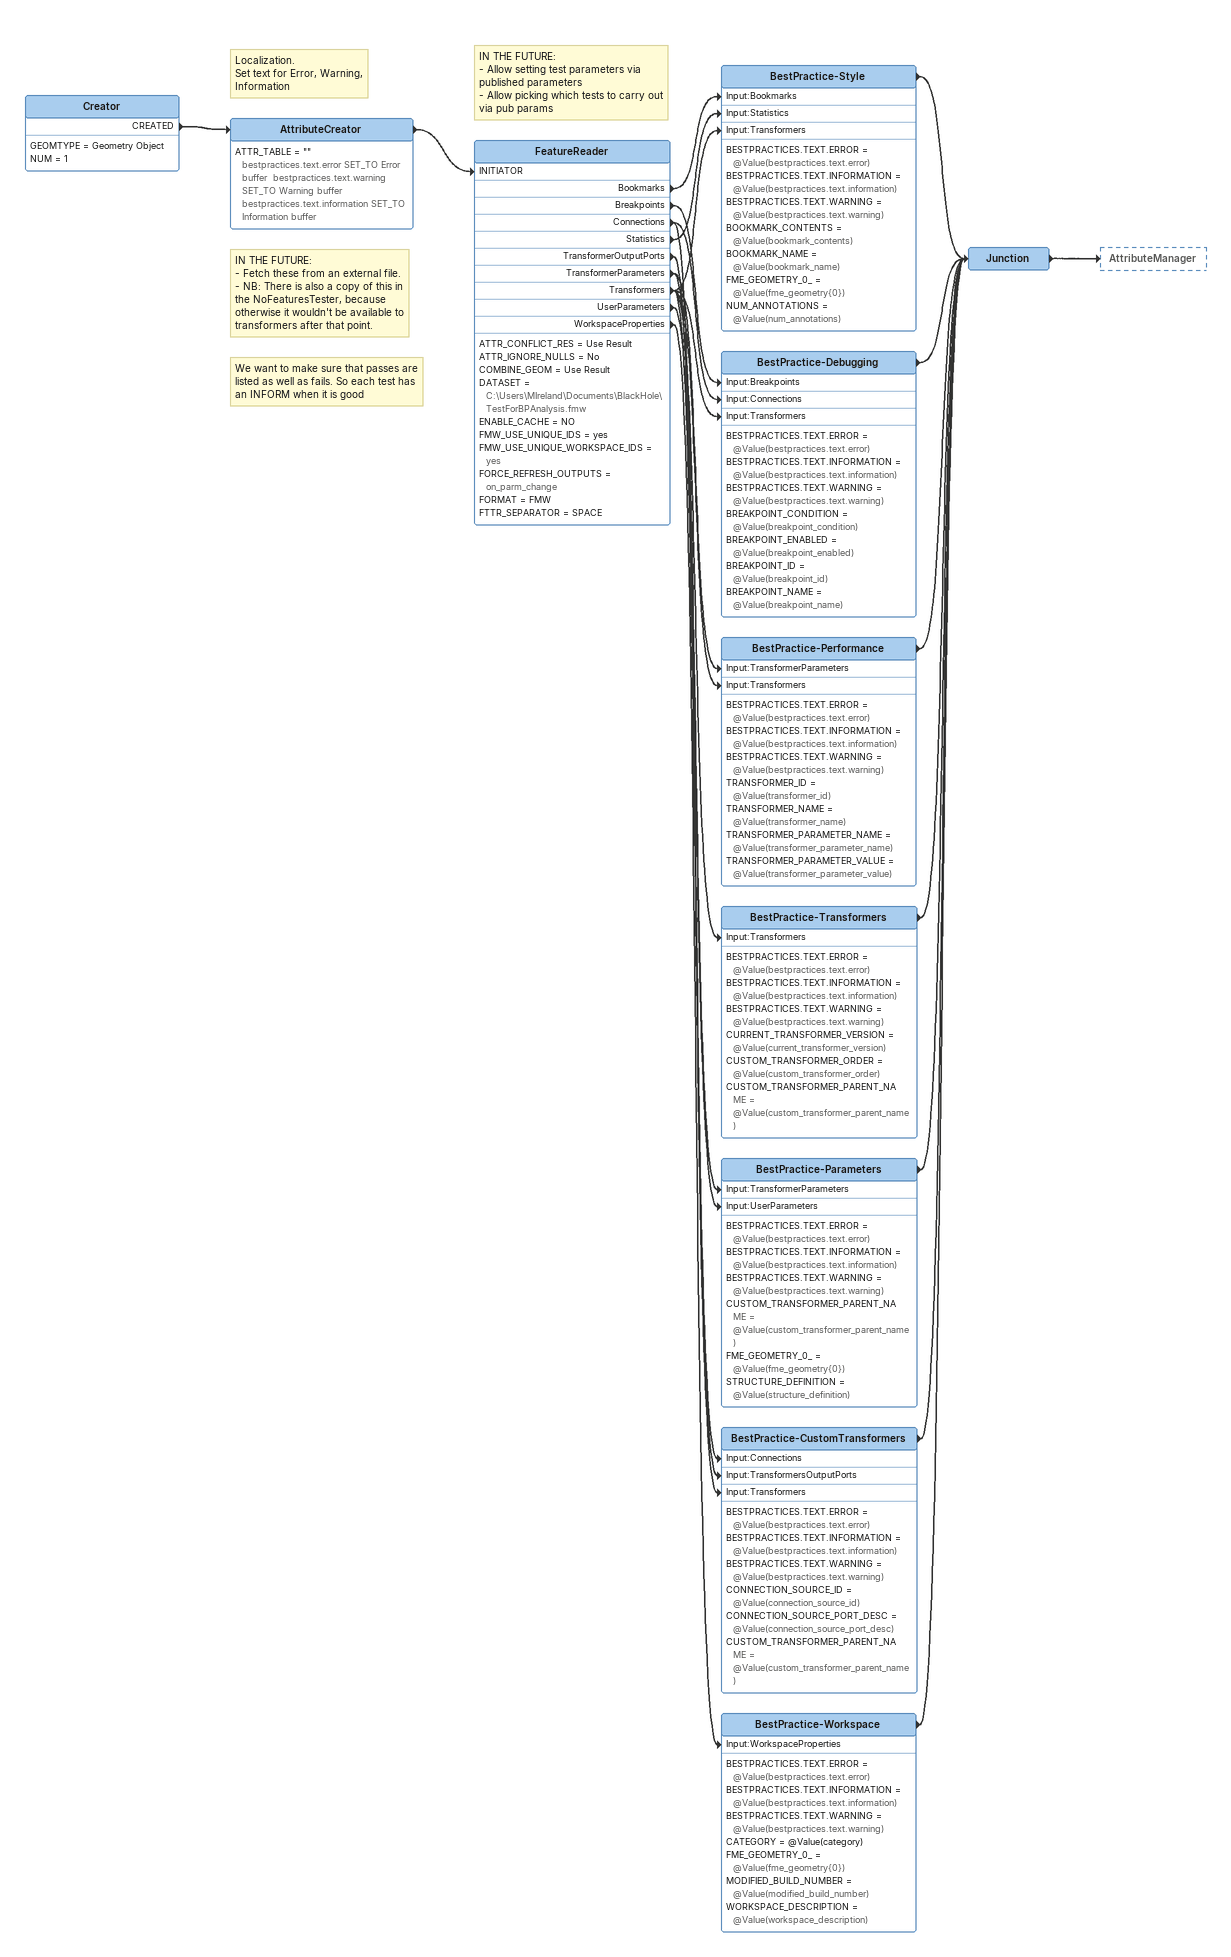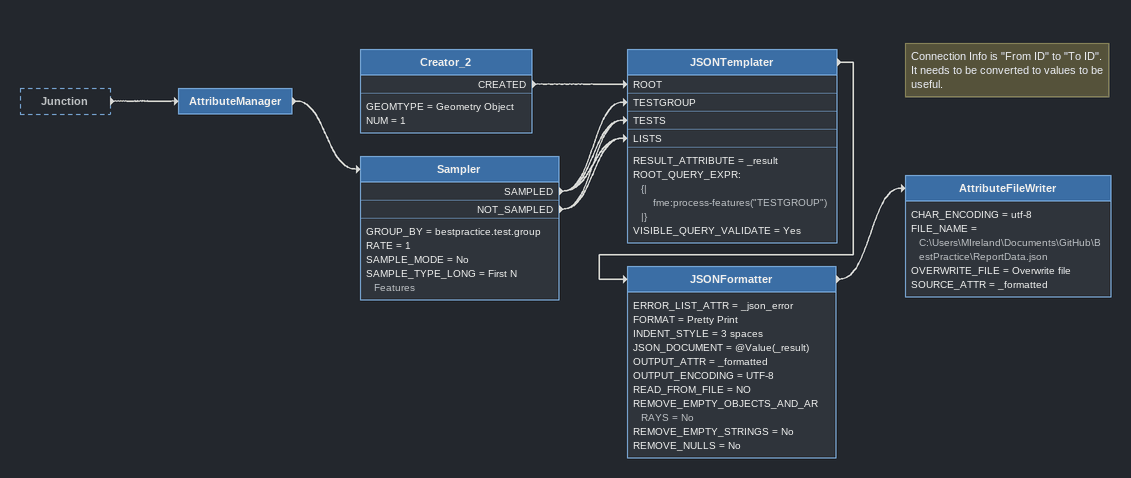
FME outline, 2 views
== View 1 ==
Creator
    GEOMTYPE = Geometry Object
    NUM = 1
    CREATED -> AttributeCreator
Note: IN THE FUTURE: / - Fetch these from an external file. / - NB: There is also a copy of this in the NoFeaturesTester, because otherwise it wouldn't be available to transformers after that point.
Note: We want to make sure that passes are listed as well as fails. So each test has an INFORM when it is good
Note: Localization. / Set text for Error, Warning, Information
AttributeCreator
    ATTR_TABLE = "" bestpractices.text.error SET_TO Error buffer  bestpractices.text.warning SET_TO Warning buffer  bestpractices.text.information SET_TO Information buffer
    -> FeatureReader [INITIATOR]
Note: IN THE FUTURE: / - Allow setting test parameters via published parameters / - Allow picking which tests to carry out via pub params
FeatureReader
    ATTR_CONFLICT_RES = Use Result
    ATTR_IGNORE_NULLS = No
    COMBINE_GEOM = Use Result
    DATASET = C:\Users\MIreland\Documents\BlackHole\TestForBPAnalysis.fmw
    ENABLE_CACHE = NO
    FMW_USE_UNIQUE_IDS = yes
    FMW_USE_UNIQUE_WORKSPACE_IDS = yes
    FORCE_REFRESH_OUTPUTS = on_parm_change
    FORMAT = FMW
    FTTR_SEPARATOR = SPACE
    Bookmarks -> BestPractice-Style [Input:Bookmarks]
    Breakpoints -> BestPractice-Debugging [Input:Breakpoints]
    Connections -> BestPractice-Debugging [Input:Connections]
    Connections -> BestPractice-CustomTransformers [Input:Connections]
    Statistics -> BestPractice-Style [Input:Statistics]
    TransformerOutputPorts -> BestPractice-CustomTransformers [Input:TransformersOutputPorts]
    TransformerParameters -> BestPractice-Performance [Input:TransformerParameters]
    TransformerParameters -> BestPractice-Parameters [Input:TransformerParameters]
    Transformers -> BestPractice-Debugging [Input:Transformers]
    Transformers -> BestPractice-Transformers [Input:Transformers]
    Transformers -> BestPractice-Performance [Input:Transformers]
    Transformers -> BestPractice-CustomTransformers [Input:Transformers]
    Transformers -> BestPractice-Style [Input:Transformers]
    UserParameters -> BestPractice-Parameters [Input:UserParameters]
    WorkspaceProperties -> BestPractice-Workspace [Input:WorkspaceProperties]
BestPractice-Style
    BESTPRACTICES.TEXT.ERROR = @Value(bestpractices.text.error)
    BESTPRACTICES.TEXT.INFORMATION = @Value(bestpractices.text.information)
    BESTPRACTICES.TEXT.WARNING = @Value(bestpractices.text.warning)
    BOOKMARK_CONTENTS = @Value(bookmark_contents)
    BOOKMARK_NAME = @Value(bookmark_name)
    FME_GEOMETRY_0_ = @Value(fme_geometry{0})
    NUM_ANNOTATIONS = @Value(num_annotations)
    -> Junction
BestPractice-Debugging
    BESTPRACTICES.TEXT.ERROR = @Value(bestpractices.text.error)
    BESTPRACTICES.TEXT.INFORMATION = @Value(bestpractices.text.information)
    BESTPRACTICES.TEXT.WARNING = @Value(bestpractices.text.warning)
    BREAKPOINT_CONDITION = @Value(breakpoint_condition)
    BREAKPOINT_ENABLED = @Value(breakpoint_enabled)
    BREAKPOINT_ID = @Value(breakpoint_id)
    BREAKPOINT_NAME = @Value(breakpoint_name)
    -> Junction
BestPractice-Performance
    BESTPRACTICES.TEXT.ERROR = @Value(bestpractices.text.error)
    BESTPRACTICES.TEXT.INFORMATION = @Value(bestpractices.text.information)
    BESTPRACTICES.TEXT.WARNING = @Value(bestpractices.text.warning)
    TRANSFORMER_ID = @Value(transformer_id)
    TRANSFORMER_NAME = @Value(transformer_name)
    TRANSFORMER_PARAMETER_NAME = @Value(transformer_parameter_name)
    TRANSFORMER_PARAMETER_VALUE = @Value(transformer_parameter_value)
    -> Junction
BestPractice-Transformers
    BESTPRACTICES.TEXT.ERROR = @Value(bestpractices.text.error)
    BESTPRACTICES.TEXT.INFORMATION = @Value(bestpractices.text.information)
    BESTPRACTICES.TEXT.WARNING = @Value(bestpractices.text.warning)
    CURRENT_TRANSFORMER_VERSION = @Value(current_transformer_version)
    CUSTOM_TRANSFORMER_ORDER = @Value(custom_transformer_order)
    CUSTOM_TRANSFORMER_PARENT_NAME = @Value(custom_transformer_parent_name)
    -> Junction
BestPractice-Parameters
    BESTPRACTICES.TEXT.ERROR = @Value(bestpractices.text.error)
    BESTPRACTICES.TEXT.INFORMATION = @Value(bestpractices.text.information)
    BESTPRACTICES.TEXT.WARNING = @Value(bestpractices.text.warning)
    CUSTOM_TRANSFORMER_PARENT_NAME = @Value(custom_transformer_parent_name)
    FME_GEOMETRY_0_ = @Value(fme_geometry{0})
    STRUCTURE_DEFINITION = @Value(structure_definition)
    -> Junction
BestPractice-CustomTransformers
    BESTPRACTICES.TEXT.ERROR = @Value(bestpractices.text.error)
    BESTPRACTICES.TEXT.INFORMATION = @Value(bestpractices.text.information)
    BESTPRACTICES.TEXT.WARNING = @Value(bestpractices.text.warning)
    CONNECTION_SOURCE_ID = @Value(connection_source_id)
    CONNECTION_SOURCE_PORT_DESC = @Value(connection_source_port_desc)
    CUSTOM_TRANSFORMER_PARENT_NAME = @Value(custom_transformer_parent_name)
    -> Junction
BestPractice-Workspace
    BESTPRACTICES.TEXT.ERROR = @Value(bestpractices.text.error)
    BESTPRACTICES.TEXT.INFORMATION = @Value(bestpractices.text.information)
    BESTPRACTICES.TEXT.WARNING = @Value(bestpractices.text.warning)
    CATEGORY = @Value(category)
    FME_GEOMETRY_0_ = @Value(fme_geometry{0})
    MODIFIED_BUILD_NUMBER = @Value(modified_build_number)
    WORKSPACE_DESCRIPTION = @Value(workspace_description)
    -> Junction
Junction
    -> AttributeManager

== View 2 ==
Junction [outside]
    -> AttributeManager
AttributeManager
    -> Sampler
Sampler
    GROUP_BY = bestpractice.test.group
    RATE = 1
    SAMPLE_MODE = No
    SAMPLE_TYPE_LONG = First N Features
    SAMPLED -> JSONTemplater [TESTGROUP]
    SAMPLED -> JSONTemplater [TESTS]
    SAMPLED -> JSONTemplater [LISTS]
    NOT_SAMPLED -> JSONTemplater [TESTS]
    NOT_SAMPLED -> JSONTemplater [LISTS]
Creator_2
    GEOMTYPE = Geometry Object
    NUM = 1
    CREATED -> JSONTemplater [ROOT]
JSONTemplater
    RESULT_ATTRIBUTE = _result
    ROOT_QUERY_EXPR:
      {|
          fme:process-features("TESTGROUP")
      |}
    VISIBLE_QUERY_VALIDATE = Yes
    -> JSONFormatter
JSONFormatter
    ERROR_LIST_ATTR = _json_error
    FORMAT = Pretty Print
    INDENT_STYLE = 3 spaces
    JSON_DOCUMENT = @Value(_result)
    OUTPUT_ATTR = _formatted
    OUTPUT_ENCODING = UTF-8
    READ_FROM_FILE = NO
    REMOVE_EMPTY_OBJECTS_AND_ARRAYS = No
    REMOVE_EMPTY_STRINGS = No
    REMOVE_NULLS = No
    -> AttributeFileWriter
Note: Connection Info is "From ID" to "To ID". It needs to be converted to values to be useful.
AttributeFileWriter
    CHAR_ENCODING = utf-8
    FILE_NAME = C:\Users\MIreland\Documents\GitHub\BestPractice\ReportData.json
    OVERWRITE_FILE = Overwrite file
    SOURCE_ATTR = _formatted
